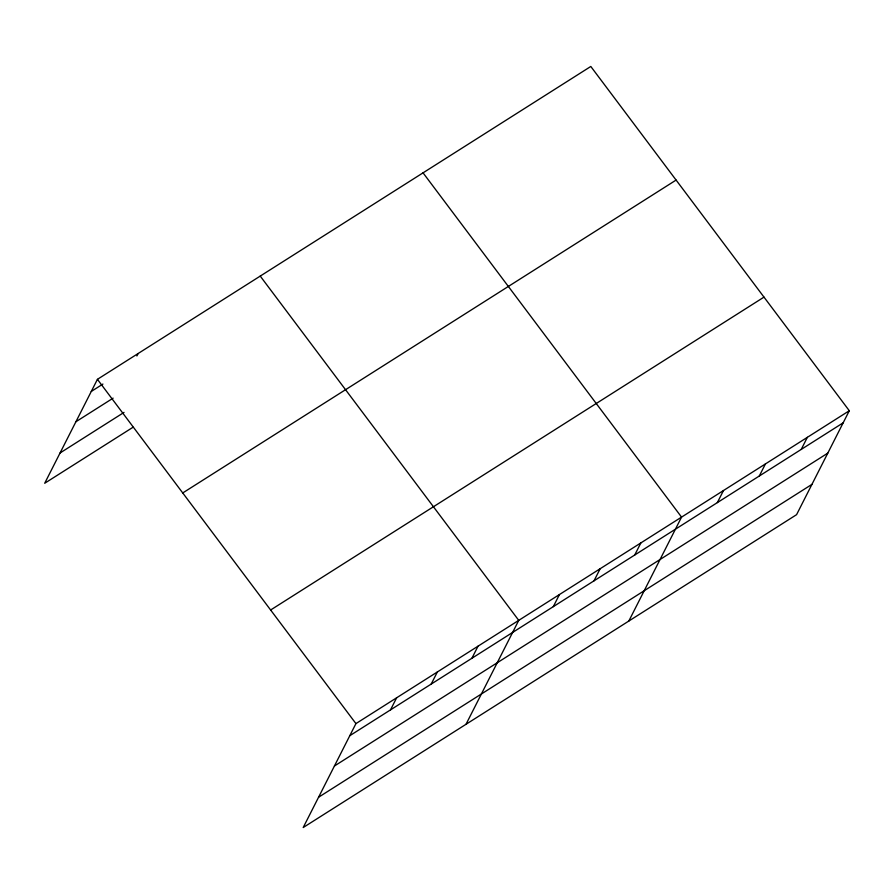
<?xml version="1.0" encoding="UTF-8"?>
<svg xmlns="http://www.w3.org/2000/svg" width="894" height="894" viewBox="0 0 894 894"><rect width="100%" height="100%" fill="white"/><g stroke="black" fill="none" stroke-linecap="round" stroke-linejoin="round"><path stroke-width="1.34" d="M849.3 410.737L355.935 723.604L303.2 827.531L796.576 514.665L849.3 410.737L590.8 66.469L97.424 379.335L44.7 483.263L133.083 427.22M136.905 355.946L138.123 353.532M390.499 709.892L396.634 697.801M431.199 684.078L437.334 671.986M471.898 658.263L478.044 646.172M466.02 724.285L518.743 620.358L260.232 276.09M553.308 606.646L559.443 594.544M594.007 580.832L600.153 568.74M634.718 555.018L640.853 542.926M628.828 621.039L681.552 517.112L423.052 172.844M717.357 502.607L723.492 490.515M759.297 476.021L765.432 463.919M801.225 449.425L807.36 437.322M91.289 391.438L102.922 384.062M75.912 421.744L113.125 398.143M60.077 452.967L124.031 412.402M182.734 492.952L676.099 180.074M270.625 609.999L763.99 297.121M349.789 735.706L843.165 422.828M334.423 766.013L827.788 453.135M318.577 797.236L811.953 484.358M97.424 379.335L355.935 723.604"/></g></svg>
